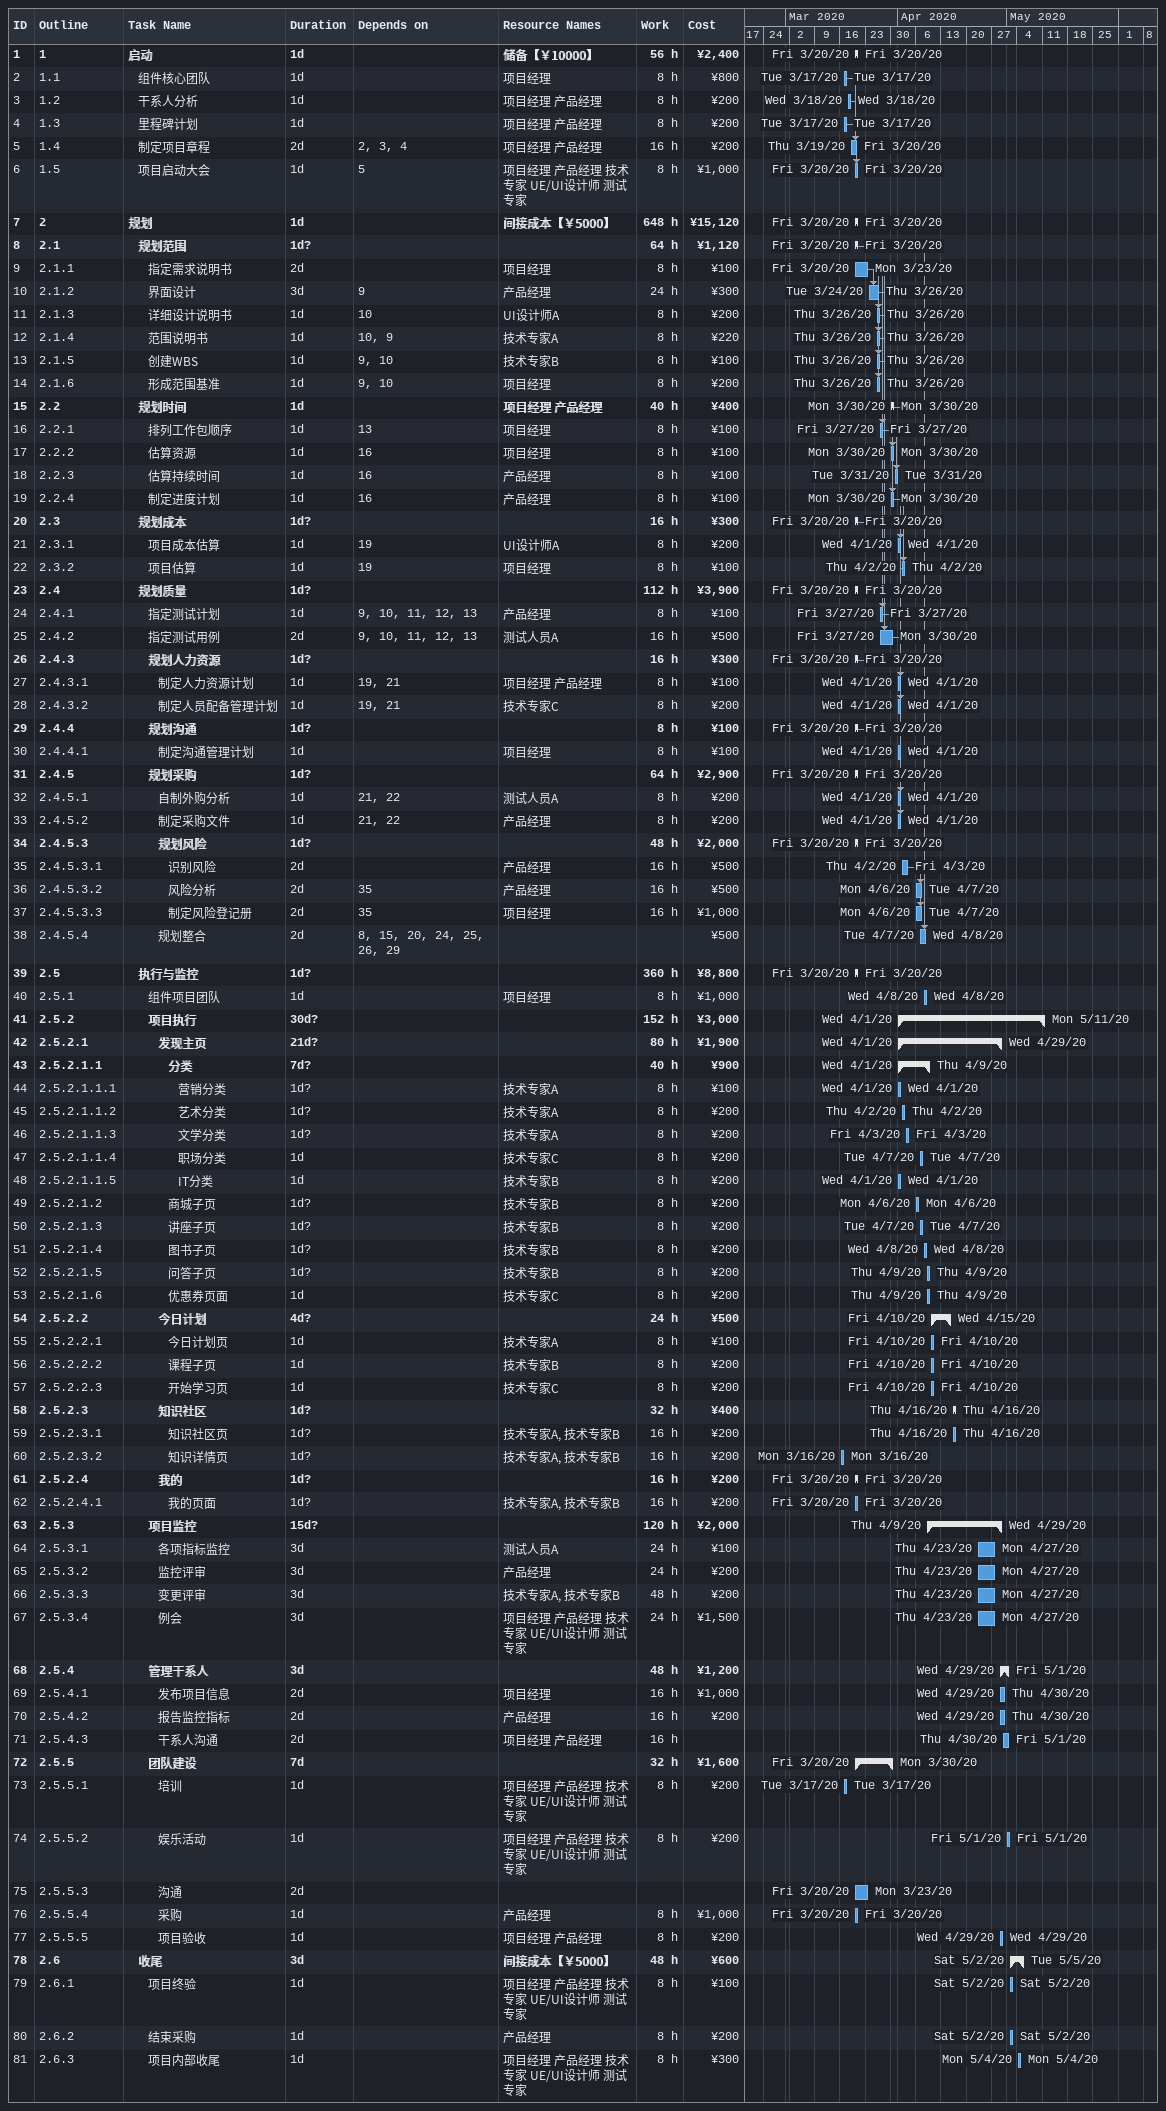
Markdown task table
| ID | WBS | Task | Duration | Start | Finish | Predecessors | Resources | Work (h) | Cost (¥) |
|---|---|---|---|---|---|---|---|---|---|
| 1 | 1 | **启动** | 1d | 2020-03-20 | 2020-03-20 |  | 储备【￥10000】 | 56 | 2400 |
| 2 | 1.1 | 组件核心团队 | 1d | 2020-03-17 | 2020-03-17 |  | 项目经理 | 8 | 800 |
| 3 | 1.2 | 干系人分析 | 1d | 2020-03-18 | 2020-03-18 |  | 项目经理 产品经理 | 8 | 200 |
| 4 | 1.3 | 里程碑计划 | 1d | 2020-03-17 | 2020-03-17 |  | 项目经理 产品经理 | 8 | 200 |
| 5 | 1.4 | 制定项目章程 | 2d | 2020-03-19 | 2020-03-20 | 2, 3, 4 | 项目经理 产品经理 | 16 | 200 |
| 6 | 1.5 | 项目启动大会 | 1d | 2020-03-20 | 2020-03-20 | 5 | 项目经理 产品经理 技术专家 UE/UI设计师 测试专家 | 8 | 1000 |
| 7 | 2 | **规划** | 1d | 2020-03-20 | 2020-03-20 |  | 间接成本【￥5000】 | 648 | 15120 |
| 8 | 2.1 | **规划范围** | 1d? | 2020-03-20 | 2020-03-20 |  |  | 64 | 1120 |
| 9 | 2.1.1 | 指定需求说明书 | 2d | 2020-03-20 | 2020-03-23 |  | 项目经理 | 8 | 100 |
| 10 | 2.1.2 | 界面设计 | 3d | 2020-03-24 | 2020-03-26 | 9 | 产品经理 | 24 | 300 |
| 11 | 2.1.3 | 详细设计说明书 | 1d | 2020-03-26 | 2020-03-26 | 10 | UI设计师A | 8 | 200 |
| 12 | 2.1.4 | 范围说明书 | 1d | 2020-03-26 | 2020-03-26 | 10, 9 | 技术专家A | 8 | 220 |
| 13 | 2.1.5 | 创建WBS | 1d | 2020-03-26 | 2020-03-26 | 9, 10 | 技术专家B | 8 | 100 |
| 14 | 2.1.6 | 形成范围基准 | 1d | 2020-03-26 | 2020-03-26 | 9, 10 | 项目经理 | 8 | 200 |
| 15 | 2.2 | **规划时间** | 1d | 2020-03-30 | 2020-03-30 |  | 项目经理 产品经理 | 40 | 400 |
| 16 | 2.2.1 | 排列工作包顺序 | 1d | 2020-03-27 | 2020-03-27 | 13 | 项目经理 | 8 | 100 |
| 17 | 2.2.2 | 估算资源 | 1d | 2020-03-30 | 2020-03-30 | 16 | 项目经理 | 8 | 100 |
| 18 | 2.2.3 | 估算持续时间 | 1d | 2020-03-31 | 2020-03-31 | 16 | 产品经理 | 8 | 100 |
| 19 | 2.2.4 | 制定进度计划 | 1d | 2020-03-30 | 2020-03-30 | 16 | 产品经理 | 8 | 100 |
| 20 | 2.3 | **规划成本** | 1d? | 2020-03-20 | 2020-03-20 |  |  | 16 | 300 |
| 21 | 2.3.1 | 项目成本估算 | 1d | 2020-04-01 | 2020-04-01 | 19 | UI设计师A | 8 | 200 |
| 22 | 2.3.2 | 项目估算 | 1d | 2020-04-02 | 2020-04-02 | 19 | 项目经理 | 8 | 100 |
| 23 | 2.4 | **规划质量** | 1d? | 2020-03-20 | 2020-03-20 |  |  | 112 | 3900 |
| 24 | 2.4.1 | 指定测试计划 | 1d | 2020-03-27 | 2020-03-27 | 9, 10, 11, 12, 13 | 产品经理 | 8 | 100 |
| 25 | 2.4.2 | 指定测试用例 | 2d | 2020-03-27 | 2020-03-30 | 9, 10, 11, 12, 13 | 测试人员A | 16 | 500 |
| 26 | 2.4.3 | **规划人力资源** | 1d? | 2020-03-20 | 2020-03-20 |  |  | 16 | 300 |
| 27 | 2.4.3.1 | 制定人力资源计划 | 1d | 2020-04-01 | 2020-04-01 | 19, 21 | 项目经理 产品经理 | 8 | 100 |
| 28 | 2.4.3.2 | 制定人员配备管理计划 | 1d | 2020-04-01 | 2020-04-01 | 19, 21 | 技术专家C | 8 | 200 |
| 29 | 2.4.4 | **规划沟通** | 1d? | 2020-03-20 | 2020-03-20 |  |  | 8 | 100 |
| 30 | 2.4.4.1 | 制定沟通管理计划 | 1d | 2020-04-01 | 2020-04-01 |  | 项目经理 | 8 | 100 |
| 31 | 2.4.5 | **规划采购** | 1d? | 2020-03-20 | 2020-03-20 |  |  | 64 | 2900 |
| 32 | 2.4.5.1 | 自制外购分析 | 1d | 2020-04-01 | 2020-04-01 | 21, 22 | 测试人员A | 8 | 200 |
| 33 | 2.4.5.2 | 制定采购文件 | 1d | 2020-04-01 | 2020-04-01 | 21, 22 | 产品经理 | 8 | 200 |
| 34 | 2.4.5.3 | **规划风险** | 1d? | 2020-03-20 | 2020-03-20 |  |  | 48 | 2000 |
| 35 | 2.4.5.3.1 | 识别风险 | 2d | 2020-04-02 | 2020-04-03 |  | 产品经理 | 16 | 500 |
| 36 | 2.4.5.3.2 | 风险分析 | 2d | 2020-04-06 | 2020-04-07 | 35 | 产品经理 | 16 | 500 |
| 37 | 2.4.5.3.3 | 制定风险登记册 | 2d | 2020-04-06 | 2020-04-07 | 35 | 项目经理 | 16 | 1000 |
| 38 | 2.4.5.4 | 规划整合 | 2d | 2020-04-07 | 2020-04-08 | 8, 15, 20, 24, 25, 26, 29 |  |  | 500 |
| 39 | 2.5 | **执行与监控** | 1d? | 2020-03-20 | 2020-03-20 |  |  | 360 | 8800 |
| 40 | 2.5.1 | 组件项目团队 | 1d | 2020-04-08 | 2020-04-08 |  | 项目经理 | 8 | 1000 |
| 41 | 2.5.2 | **项目执行** | 30d? | 2020-04-01 | 2020-05-11 |  |  | 152 | 3000 |
| 42 | 2.5.2.1 | **发现主页** | 21d? | 2020-04-01 | 2020-04-29 |  |  | 80 | 1900 |
| 43 | 2.5.2.1.1 | **分类** | 7d? | 2020-04-01 | 2020-04-09 |  |  | 40 | 900 |
| 44 | 2.5.2.1.1.1 | 营销分类 | 1d? | 2020-04-01 | 2020-04-01 |  | 技术专家A | 8 | 100 |
| 45 | 2.5.2.1.1.2 | 艺术分类 | 1d? | 2020-04-02 | 2020-04-02 |  | 技术专家A | 8 | 200 |
| 46 | 2.5.2.1.1.3 | 文学分类 | 1d? | 2020-04-03 | 2020-04-03 |  | 技术专家A | 8 | 200 |
| 47 | 2.5.2.1.1.4 | 职场分类 | 1d | 2020-04-07 | 2020-04-07 |  | 技术专家C | 8 | 200 |
| 48 | 2.5.2.1.1.5 | IT分类 | 1d | 2020-04-01 | 2020-04-01 |  | 技术专家B | 8 | 200 |
| 49 | 2.5.2.1.2 | 商城子页 | 1d? | 2020-04-06 | 2020-04-06 |  | 技术专家B | 8 | 200 |
| 50 | 2.5.2.1.3 | 讲座子页 | 1d? | 2020-04-07 | 2020-04-07 |  | 技术专家B | 8 | 200 |
| 51 | 2.5.2.1.4 | 图书子页 | 1d? | 2020-04-08 | 2020-04-08 |  | 技术专家B | 8 | 200 |
| 52 | 2.5.2.1.5 | 问答子页 | 1d? | 2020-04-09 | 2020-04-09 |  | 技术专家B | 8 | 200 |
| 53 | 2.5.2.1.6 | 优惠券页面 | 1d | 2020-04-09 | 2020-04-09 |  | 技术专家C | 8 | 200 |
| 54 | 2.5.2.2 | **今日计划** | 4d? | 2020-04-10 | 2020-04-15 |  |  | 24 | 500 |
| 55 | 2.5.2.2.1 | 今日计划页 | 1d | 2020-04-10 | 2020-04-10 |  | 技术专家A | 8 | 100 |
| 56 | 2.5.2.2.2 | 课程子页 | 1d | 2020-04-10 | 2020-04-10 |  | 技术专家B | 8 | 200 |
| 57 | 2.5.2.2.3 | 开始学习页 | 1d | 2020-04-10 | 2020-04-10 |  | 技术专家C | 8 | 200 |
| 58 | 2.5.2.3 | **知识社区** | 1d? | 2020-04-16 | 2020-04-16 |  |  | 32 | 400 |
| 59 | 2.5.2.3.1 | 知识社区页 | 1d? | 2020-04-16 | 2020-04-16 |  | 技术专家A, 技术专家B | 16 | 200 |
| 60 | 2.5.2.3.2 | 知识详情页 | 1d? | 2020-03-16 | 2020-03-16 |  | 技术专家A, 技术专家B | 16 | 200 |
| 61 | 2.5.2.4 | **我的** | 1d? | 2020-03-20 | 2020-03-20 |  |  | 16 | 200 |
| 62 | 2.5.2.4.1 | 我的页面 | 1d? | 2020-03-20 | 2020-03-20 |  | 技术专家A, 技术专家B | 16 | 200 |
| 63 | 2.5.3 | **项目监控** | 15d? | 2020-04-09 | 2020-04-29 |  |  | 120 | 2000 |
| 64 | 2.5.3.1 | 各项指标监控 | 3d | 2020-04-23 | 2020-04-27 |  | 测试人员A | 24 | 100 |
| 65 | 2.5.3.2 | 监控评审 | 3d | 2020-04-23 | 2020-04-27 |  | 产品经理 | 24 | 200 |
| 66 | 2.5.3.3 | 变更评审 | 3d | 2020-04-23 | 2020-04-27 |  | 技术专家A, 技术专家B | 48 | 200 |
| 67 | 2.5.3.4 | 例会 | 3d | 2020-04-23 | 2020-04-27 |  | 项目经理 产品经理 技术专家 UE/UI设计师 测试专家 | 24 | 1500 |
| 68 | 2.5.4 | **管理干系人** | 3d | 2020-04-29 | 2020-05-01 |  |  | 48 | 1200 |
| 69 | 2.5.4.1 | 发布项目信息 | 2d | 2020-04-29 | 2020-04-30 |  | 项目经理 | 16 | 1000 |
| 70 | 2.5.4.2 | 报告监控指标 | 2d | 2020-04-29 | 2020-04-30 |  | 产品经理 | 16 | 200 |
| 71 | 2.5.4.3 | 干系人沟通 | 2d | 2020-04-30 | 2020-05-01 |  | 项目经理 产品经理 | 16 |  |
| 72 | 2.5.5 | **团队建设** | 7d | 2020-03-20 | 2020-03-30 |  |  | 32 | 1600 |
| 73 | 2.5.5.1 | 培训 | 1d | 2020-03-17 | 2020-03-17 |  | 项目经理 产品经理 技术专家 UE/UI设计师 测试专家 | 8 | 200 |
| 74 | 2.5.5.2 | 娱乐活动 | 1d | 2020-05-01 | 2020-05-01 |  | 项目经理 产品经理 技术专家 UE/UI设计师 测试专家 | 8 | 200 |
| 75 | 2.5.5.3 | 沟通 | 2d | 2020-03-20 | 2020-03-23 |  |  |  |  |
| 76 | 2.5.5.4 | 采购 | 1d | 2020-03-20 | 2020-03-20 |  | 产品经理 | 8 | 1000 |
| 77 | 2.5.5.5 | 项目验收 | 1d | 2020-04-29 | 2020-04-29 |  | 项目经理 产品经理 | 8 | 200 |
| 78 | 2.6 | **收尾** | 3d | 2020-05-02 | 2020-05-05 |  | 间接成本【￥5000】 | 48 | 600 |
| 79 | 2.6.1 | 项目终验 | 1d | 2020-05-02 | 2020-05-02 |  | 项目经理 产品经理 技术专家 UE/UI设计师 测试专家 | 8 | 100 |
| 80 | 2.6.2 | 结束采购 | 1d | 2020-05-02 | 2020-05-02 |  | 产品经理 | 8 | 200 |
| 81 | 2.6.3 | 项目内部收尾 | 1d | 2020-05-04 | 2020-05-04 |  | 项目经理 产品经理 技术专家 UE/UI设计师 测试专家 | 8 | 300 |
